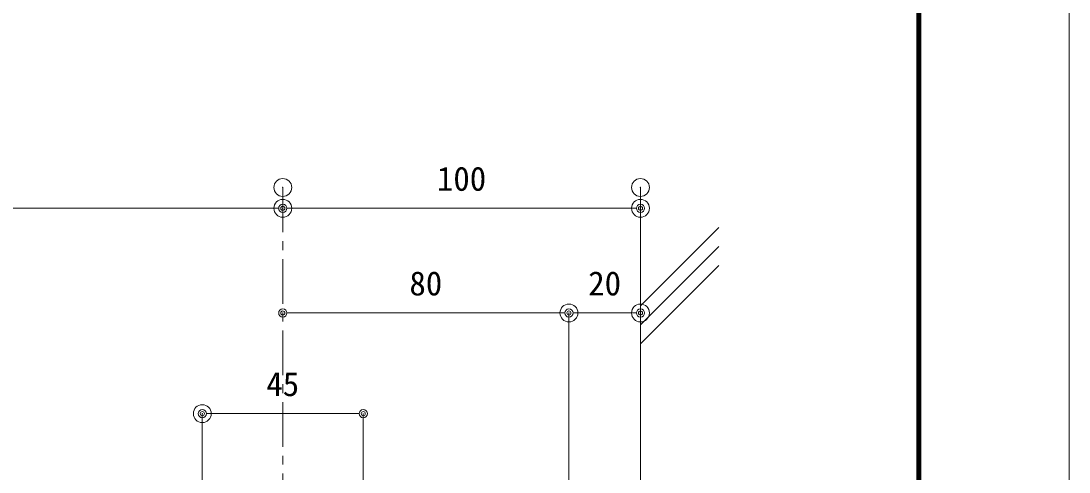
# Model space of a CAD drawing. Units: millimetres, scale not verified. Extents: x -3554 to 3554, y -1188 to 1188.
# Drawn here: x 2968 to 3554, y -264 to -12 of the extents above; entities that cross this region are included whole.
import ezdxf
from ezdxf.enums import TextEntityAlignment as Align

# ---------------------------------------------------------------- set-up
doc = ezdxf.new("R2010")
doc.units = ezdxf.units.MM
doc.header["$LTSCALE"] = 20
doc.header["$PDMODE"] = 32
doc.header["$PDSIZE"] = 10
doc.linetypes.add('USER1', pattern=[2, 1.25, -0.25, 0.25, -0.25])
for name, color, linetype, lineweight in [('0-0_0', 7, 'Continuous', 18), ('0-1_DEFPOINTS', 7, 'Continuous', 18), ('0-4_WAKU', 7, 'Continuous', 18), ('0-6_2躯体線', 4, 'Continuous', 18), ('0-7_3中心線', 2, 'USER1', 18), ('0-9_1手摺寸法', 7, 'Continuous', 18)]:
    doc.layers.add(name, color=color, linetype=linetype, lineweight=lineweight)
doc.styles.add('ＭＳ ゴシック', font='')
doc.styles.get('ＭＳ ゴシック').set_extended_font_data('MS Gothic')

# ---------------------------------------------------------------- blocks, each defined once
blk = doc.blocks.new('_ORIGIN2')
at = {"layer": '0-0_0'}
blk.add_line((-0.5, 0), (-1, 0), dxfattribs=at)
for radius in [0.5, 0.25]:
    blk.add_circle((0, 0), radius, dxfattribs=at)
blk = doc.blocks.new('D81')
at = {"layer": '0-1_DEFPOINTS'}
for p in [(5128.38, 319.29), (5128.38, 307.64)]:
    blk.add_point(p, dxfattribs=at)
at = {"layer": '0-9_1手摺寸法'}
for p, q in [((4532.98, 307.64), (5123.78, 307.64)), ((5128.38, 307.79), (5128.38, 307.64))]:
    blk.add_line(p, q, dxfattribs=at)
at = {"layer": '0-9_1手摺寸法', "xscale": 4.6, "yscale": 4.6}
blk.add_blockref('_ORIGIN2', (5128.38, 307.64), dxfattribs=at)
blk = doc.blocks.new('D84')
at = {"layer": '0-1_DEFPOINTS'}
for p in [(5083.38, 192.82), (5083.38, 86.37), (5173.38, 86.37)]:
    blk.add_point(p, dxfattribs=at)
at = {"layer": '0-9_1手摺寸法'}
for p, q in [((5083.38, 97.87), (5083.38, 192.82)), ((5168.78, 192.82), (5087.98, 192.82)), ((5173.38, 97.87), (5173.38, 192.82))]:
    blk.add_line(p, q, dxfattribs=at)
at = {"layer": '0-9_1手摺寸法', "xscale": 4.6, "yscale": 4.6, "rotation": 180}
blk.add_blockref('_ORIGIN2', (5083.38, 192.82), dxfattribs=at)
at = {"layer": '0-9_1手摺寸法', "xscale": 4.6, "yscale": 4.6}
blk.add_blockref('_ORIGIN2', (5173.38, 192.82), dxfattribs=at)
at = {"layer": '0-9_1手摺寸法', "style": 'ＭＳ ゴシック'}
blk.add_text('45', height=13.49, dxfattribs=at).set_placement((5119.18, 198.57), align=Align.BOTTOM_LEFT)
blk = doc.blocks.new('D111')
at = {"layer": '0-1_DEFPOINTS'}
for p in [(5128.38, 319.29), (5328.38, 319.29), (5328.38, 307.64)]:
    blk.add_point(p, dxfattribs=at)
at = {"layer": '0-9_1手摺寸法'}
blk.add_line((5132.98, 307.64), (5323.78, 307.64), dxfattribs=at)
at = {"layer": '0-9_1手摺寸法', "xscale": 4.6, "yscale": 4.6, "rotation": 180}
blk.add_blockref('_ORIGIN2', (5128.38, 307.64), dxfattribs=at)
at = {"layer": '0-9_1手摺寸法', "xscale": 4.6, "yscale": 4.6}
blk.add_blockref('_ORIGIN2', (5328.38, 307.64), dxfattribs=at)
at = {"layer": '0-9_1手摺寸法', "style": 'ＭＳ ゴシック'}
blk.add_text('100', height=13.49, dxfattribs=at).set_placement((5214.58, 313.39), align=Align.BOTTOM_LEFT)
blk = doc.blocks.new('D112')
at = {"layer": '0-1_DEFPOINTS'}
for p in [(5128.38, 319.29), (5288.38, 249.13), (5288.38, -60.23)]:
    blk.add_point(p, dxfattribs=at)
at = {"layer": '0-9_1手摺寸法'}
blk.add_line((5132.98, 249.13), (5283.78, 249.13), dxfattribs=at)
at = {"layer": '0-9_1手摺寸法', "xscale": 4.6, "yscale": 4.6, "rotation": 180}
blk.add_blockref('_ORIGIN2', (5128.38, 249.13), dxfattribs=at)
at = {"layer": '0-9_1手摺寸法', "xscale": 4.6, "yscale": 4.6}
blk.add_blockref('_ORIGIN2', (5288.38, 249.13), dxfattribs=at)
at = {"layer": '0-9_1手摺寸法', "style": 'ＭＳ ゴシック'}
blk.add_text('80', height=13.49, dxfattribs=at).set_placement((5199.18, 254.88), align=Align.BOTTOM_LEFT)
blk = doc.blocks.new('D113')
at = {"layer": '0-1_DEFPOINTS'}
for p in [(5328.38, 319.29), (5328.38, 249.13), (5288.38, -60.23)]:
    blk.add_point(p, dxfattribs=at)
at = {"layer": '0-9_1手摺寸法'}
for p, q in [((5288.38, -48.73), (5288.38, 249.13)), ((5292.98, 249.13), (5323.78, 249.13))]:
    blk.add_line(p, q, dxfattribs=at)
at = {"layer": '0-9_1手摺寸法', "xscale": 4.6, "yscale": 4.6, "rotation": 180}
blk.add_blockref('_ORIGIN2', (5288.38, 249.13), dxfattribs=at)
at = {"layer": '0-9_1手摺寸法', "xscale": 4.6, "yscale": 4.6}
blk.add_blockref('_ORIGIN2', (5328.38, 249.13), dxfattribs=at)
at = {"layer": '0-9_1手摺寸法', "style": 'ＭＳ ゴシック'}
blk.add_text('20', height=13.49, dxfattribs=at).set_placement((5299.18, 254.88), align=Align.BOTTOM_LEFT)

msp = doc.modelspace()

# ---------------------------------------------------------------- linework, layer by layer
at = {"layer": '0-1_DEFPOINTS', "color": 5}
msp.add_line((3554.14, -1188), (3554.14, 1188), dxfattribs=at)
at = {"layer": '0-4_WAKU'}
for p, q in [((3469.54, -1127.4), (3469.54, 1131.4)), ((3470.14, -1128), (3470.14, 1132)), ((3470.74, -1128.6), (3470.74, 1132.6)), ((3471.34, -1129.2), (3471.34, 1133.2)), ((3468.94, -1126.8), (3468.94, 1130.8))]:
    msp.add_line(p, q, dxfattribs=at)
at = {"layer": '0-6_2躯体線'}
for p, q in [((3358.33, -127.02), (3314.5, -170.85)), ((3358.33, -137.63), (3314.5, -181.46)), ((3358.33, -148.23), (3314.5, -192.06))]:
    msp.add_line(p, q, dxfattribs=at)
msp.add_lwpolyline([(3314.5, -104.65), (3314.5, -524.17), (3430.39, -524.17)], dxfattribs=at)
at = {"layer": '0-7_3中心線'}
msp.add_line((3114.5, -104.65), (3114.5, -564.17), dxfattribs=at)

# ---------------------------------------------------------------- block references
at = {"layer": '0-9_1手摺寸法'}
for name in ['D81', 'D111', 'D112', 'D113', 'D84']:
    msp.add_blockref(name, (-2013.88, -423.94), dxfattribs=at)

doc.saveas('drawing.dxf')
